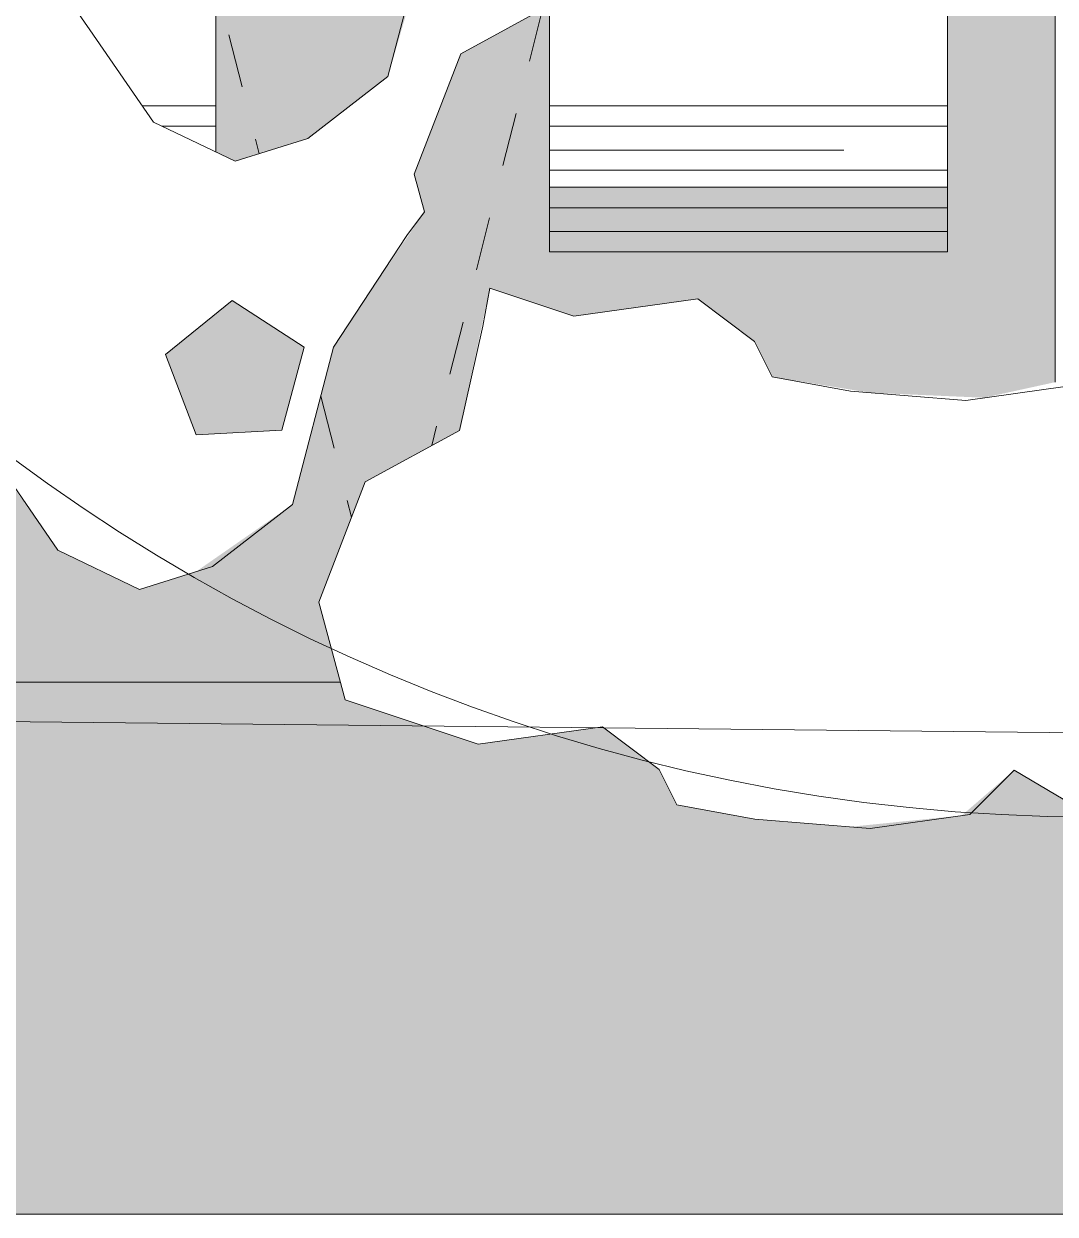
# Model space of a CAD drawing. Header units: metres. Extents: x 3856 to 4207, y -1118 to -691.
# Drawn here: x 3983.54 to 3985.457, y -968.227 to -966.015 of the extents above; entities that cross this region are included whole.
import ezdxf

# ---------------------------------------------------------------- set-up
doc = ezdxf.new("R2010")
doc.units = ezdxf.units.M
doc.linetypes.add('Trazo', pattern=[0.006, 0.003, -0.003])
for name, color, linetype, lineweight in [('_Hidden Lines_', 7, 'Trazo', 9), ('Floors', 7, 'Continuous', 9), ('Parking', 7, 'Continuous', 9), ('Planting', 7, 'Continuous', 9), ('Surface Pattern', 7, 'Continuous', 9), ('Text Notes', 7, 'Continuous', 9)]:
    doc.layers.add(name, color=color, linetype=linetype, lineweight=lineweight)
doc.layers.add('ROA-E00-URB-A101-MASTER_PLAN cambio estaciomientos_dwg', color=7, linetype='Continuous', lineweight=9, true_color=0x767676)

# ---------------------------------------------------------------- blocks, each defined once
blk = doc.blocks.new('M_RPC Árbol - Caducifolio - Chopo de Lombardía - 12_2 metros-V104-IMPLANTACIÓN - KIT COMERCIAL')
at = {"layer": 'Planting'}
for p, q in [((-1.2635, -1.6828), (-1.3401, -1.9758)), ((-1.894, -1.889), (-1.9827, -1.7604)), ((-1.2047, -1.9333), (-1.0297, -1.8381)), ((-1.7756, -2.0606), (-1.894, -1.889)), ((-1.291, -2.1571), (-1.2047, -1.9333)), ((-1.3401, -1.9758), (-1.4888, -2.0908)), ((-1.6241, -2.1333), (-1.7756, -2.0606)), ((-1.4888, -2.0908), (-1.6241, -2.1333)), ((-1.272, -2.2273), (-1.291, -2.1571)), ((-1.3051, -2.2711), (-1.272, -2.2273)), ((-1.4409, -2.4784), (-1.3051, -2.2711)), ((-1.1507, -2.3689), (-1.1637, -2.4394)), ((-0.9948, -2.4212), (-1.1507, -2.3689)), ((-0.7639, -2.3887), (-0.9948, -2.4212)), ((-0.6585, -2.468), (-0.7639, -2.3887)), ((-1.7536, -2.4922), (-1.6295, -2.3917)), ((-1.6295, -2.3917), (-1.4956, -2.4787)), ((-1.1637, -2.4394), (-1.2071, -2.6336)), ((-0.6257, -2.5339), (-0.6585, -2.468)), ((-1.6964, -2.6413), (-1.7536, -2.4922)), ((-1.4956, -2.4787), (-1.5369, -2.633)), ((-1.5175, -2.7713), (-1.4409, -2.4784)), ((-0.4806, -2.5606), (-0.6257, -2.5339)), ((-0.2663, -2.5775), (-0.4806, -2.5606)), ((-0.0815, -2.5515), (-0.2663, -2.5775)), ((-1.5369, -2.633), (-1.6964, -2.6413)), ((-1.2071, -2.6336), (-1.3821, -2.7288)), ((-2.0714, -2.6846), (-1.9531, -2.8561)), ((-1.3821, -2.7288), (-1.4685, -2.9526)), ((-1.6662, -2.8863), (-1.5175, -2.7713)), ((-1.9531, -2.8561), (-1.8015, -2.9288)), ((-1.8015, -2.9288), (-1.6662, -2.8863)), ((-1.4685, -2.9526), (-1.4194, -3.1338)), ((-1.4194, -3.1338), (-1.1723, -3.2167)), ((-1.1723, -3.2167), (-0.9413, -3.1842)), ((-0.9413, -3.1842), (-0.8359, -3.2635)), ((-0.8359, -3.2635), (-0.8031, -3.3294)), ((-0.2589, -3.347), (-0.1763, -3.2649)), ((-0.1763, -3.2649), (-0.0478, -3.3409)), ((-0.8031, -3.3294), (-0.6581, -3.3561)), ((-0.6581, -3.3561), (-0.4437, -3.373)), ((-0.4437, -3.373), (-0.2589, -3.347))]:
    blk.add_line(p, q, dxfattribs=at)
blk.add_arc((-0.0275, 0.0085), 3.3603, 180, 360, dxfattribs=at)
blk = doc.blocks.new('Cour Parqueadero verde - 5_00x2_50 p-V1048-IMPLANTACIÓN - KIT COMERCIAL')
at = {"layer": 'Parking', "true_color": 0xc1ce84}
h = blk.add_hatch(color=53, dxfattribs=at)
h.paths.add_polyline_path([(-0.0828, -2.5), (-0.1231, -2.3511), (-0.0367, -2.1273), (0.1383, -2.0322), (0.1947, -1.7675), (0.3506, -1.8197), (0.5815, -1.7873), (0.6869, -1.8665), (0.7197, -1.9325), (0.9017, -1.962), (1.1133, -1.9712), (1.2454, -1.9423), (1.2454, -0.6515), (1.1302, -0.5927), (1.0454, -0.6732), (1.0454, -1.7), (0.3054, -1.7), (0.3054, -1.2423), (0.1407, -1.3318), (0.0544, -1.5556), (0.0734, -1.6258), (-0.0387, -1.7903), (-0.0956, -1.8772), (-0.1721, -2.1699), (-0.351, -2.2943), (-0.4561, -2.3274), (-0.6077, -2.2546), (-0.8288, -1.9423), (-1.0023, -1.7927), (-1.0218, -1.7), (-1.0546, -1.7), (-1.062, -1.5435), (-1.1008, -1.5948), (-1.2163, -1.6111), (-1.2546, -1.5823), (-1.2546, -2.5), (-0.1231, -2.5)])
h.paths.add_polyline_path([(-0.351, -2.0398), (-0.1915, -2.0315), (-0.1507, -1.8769), (-0.2841, -1.7903), (-0.4082, -1.8908), (-0.3542, -2.0315)])
h.paths.add_polyline_path([(-0.2787, -1.5319), (-0.1434, -1.4893), (0.0053, -1.3744), (0.0983, -1.0564), (0.3054, -0.7426), (0.3054, -0.2174), (0.181, -0.295), (0.2177, -0.1976), (0.2818, -0.0894), (0.3054, -0.1369), (0.3054, 2.5), (0.1487, 2.5), (0.0542, 2.4027), (0.0185, 2.5), (-0.3146, 2.5), (-0.3146, -1.5146), (-0.2841, -1.5293)])
h.paths.add_polyline_path([(-1.2546, -0.9815), (-1.1677, -0.9608), (-1.1652, -0.9487), (-1.0546, -0.9604), (-1.0546, 1.7896), (-1.1492, 1.851), (-1.2546, 1.7657), (-1.2546, -0.9689)])
h.paths.add_polyline_path([(0.0369, -0.5729), (-0.2297, -0.4976), (-0.3091, -0.466), (-0.2297, -0.3382), (0.1124, -0.4186), (0.0689, -0.5235), (0.0402, -0.5724)])
h.paths.add_polyline_path([(1.1302, -0.4581), (1.2454, -0.344), (1.2454, 2.5), (1.0454, 2.5), (1.0512, -0.4498), (1.1047, -0.4554)])
h.paths.add_polyline_path([(-1.1672, 2.2292), (-1.1339, 2.328), (-1.2546, 2.5), (-1.2437, 2.2713), (-1.1802, 2.2364)])
at = {"layer": 'Parking', "true_color": 0xc0c0c0}
for points in [[(1.0454, -1.58), (0.3054, -1.58), (0.3054, -1.6182), (1.0454, -1.6182)], [(1.0454, -1.6626), (1.0454, -1.6182), (0.3054, -1.6182), (0.3054, -1.6626)], [(1.0454, -1.6626), (0.3054, -1.6626), (0.3054, -1.7), (1.0454, -1.7)]]:
    blk.add_hatch(color=9, dxfattribs=at).paths.add_polyline_path(points)
at = {"layer": '_Hidden Lines_'}
for p, q in [((-1.0779, 1.8047), (-0.2338, -1.5177)), ((0.2929, -1.249), (0.0869, -2.0601)), ((-0.1194, -1.9681), (-0.0622, -2.1932))]:
    blk.add_line(p, q, dxfattribs=at)
at = {"layer": 'Parking'}
for p, q in [((-0.3146, 2.5), (-0.3146, -1.5146)), ((1.2454, -1.9423), (1.2454, -0.6515)), ((1.0454, -0.6732), (1.0454, -1.58)), ((0.3054, -1.58), (0.3054, -1.2423)), ((0.3054, -1.6182), (0.3054, -1.58)), ((0.3054, -1.58), (1.0454, -1.58)), ((1.0454, -1.58), (1.0454, -1.6182)), ((0.3054, -1.6626), (0.3054, -1.6182)), ((0.3054, -1.6182), (1.0454, -1.6182)), ((1.0454, -1.6182), (1.0454, -1.6626)), ((0.3054, -1.7), (0.3054, -1.6626)), ((0.3054, -1.6626), (1.0454, -1.6626)), ((1.0454, -1.6626), (1.0454, -1.7)), ((0.3054, -1.7), (1.0454, -1.7)), ((-1.2546, -2.5), (-0.0828, -2.5))]:
    blk.add_line(p, q, dxfattribs=at)
blk = doc.blocks.new('ROA-E00-URB-A101-MASTER_PLAN cambio estaciomientos_dwg_Cour Parqueadero verde - 5_00x2_50 p-V886-Master Plan - Etapa 1-7987547-IMPLANTACIÓN - KIT COMERCIAL')
at = {"layer": 'Parking'}
for p, q in [((0.3054, 1.56), (0.8686, 1.56)), ((0.8527, 1.5226), (0.3054, 1.5226)), ((-0.3146, 1.4782), (-0.4143, 1.4782)), ((0.8074, 1.4782), (0.3054, 1.4782)), ((-0.3146, 1.44), (-0.4513, 1.44)), ((0.7212, 1.44), (0.3054, 1.44))]:
    blk.add_line(p, q, dxfattribs=at)
at = {"layer": 'Parking', "color": 254, "true_color": 0xcccccc}
for p, q in [((0.8686, 1.56), (1.0454, 1.56)), ((1.0454, 1.4782), (0.8074, 1.4782)), ((1.0454, 1.44), (0.7212, 1.44))]:
    blk.add_line(p, q, dxfattribs=at)
blk = doc.blocks.new('ROA-E00-URB-A101-MASTER_PLAN cambio estaciomientos_dwg-7942325-IMPLANTACIÓN - KIT COMERCIAL')
at = {"extrusion": (0, 0, -1), "zscale": -1, "rotation": 89.99999999926065}
blk.add_blockref('ROA-E00-URB-A101-MASTER_PLAN cambio estaciomientos_dwg_Cour Parqueadero verde - 5_00x2_50 p-V886-Master Plan - Etapa 1-7987547-IMPLANTACIÓN - KIT COMERCIAL', (-964.7273, 3984.2114), dxfattribs=at)

msp = doc.modelspace()

# ---------------------------------------------------------------- hatches: boundary and pattern name
at = {"layer": 'Surface Pattern', "true_color": 0xcdcdcd}
msp.add_hatch(color=254, dxfattribs=at).paths.add_polyline_path([(3986.6166, -968.2273), (3993.6098, -968.2273), (3993.6098, -967.2388), (3986.8544, -967.2388), (3986.7529, -967.2799), (3986.667, -967.339), (3986.3968, -967.3821), (3986.1917, -967.4764), (3986.1289, -967.2388), (3985.9002, -967.2388), (3985.9709, -967.4133), (3985.9311, -967.4659), (3985.7496, -967.515), (3985.5089, -967.4782), (3985.3805, -967.4022), (3985.2831, -967.4865), (3985.0761, -967.5074), (3984.8987, -967.4934), (3984.7536, -967.4668), (3984.7208, -967.4009), (3984.6155, -967.3216), (3984.3845, -967.3541), (3984.1373, -967.2712), (3984.1286, -967.2388), (3977.1098, -967.2388), (3977.1098, -968.2273), (3986.4129, -968.2273)])

# ---------------------------------------------------------------- linework, layer by layer
at = {"layer": 'Floors'}
msp.add_line((3977.1098, -968.2273), (3993.6098, -968.2273), dxfattribs=at)
at = {"layer": 'Text Notes'}
msp.add_line((4039.8233, -967.8931), (3869.95, -966.1407), dxfattribs=at)

# ---------------------------------------------------------------- block references
at = {"layer": 'Parking'}
msp.add_blockref('Cour Parqueadero verde - 5_00x2_50 p-V1048-IMPLANTACIÓN - KIT COMERCIAL', (3984.2114, -964.7388), dxfattribs=at)
at = {"layer": 'Planting'}
msp.add_blockref('M_RPC Árbol - Caducifolio - Chopo de Lombardía - 12_2 metros-V104-IMPLANTACIÓN - KIT COMERCIAL', (3985.5568, -964.1374), dxfattribs=at)
at = {"layer": 'ROA-E00-URB-A101-MASTER_PLAN cambio estaciomientos_dwg', "color": 7, "rotation": 269.9999999999999}
msp.add_blockref('ROA-E00-URB-A101-MASTER_PLAN cambio estaciomientos_dwg-7942325-IMPLANTACIÓN - KIT COMERCIAL', (0, 0), dxfattribs=at)

doc.saveas('drawing.dxf')
